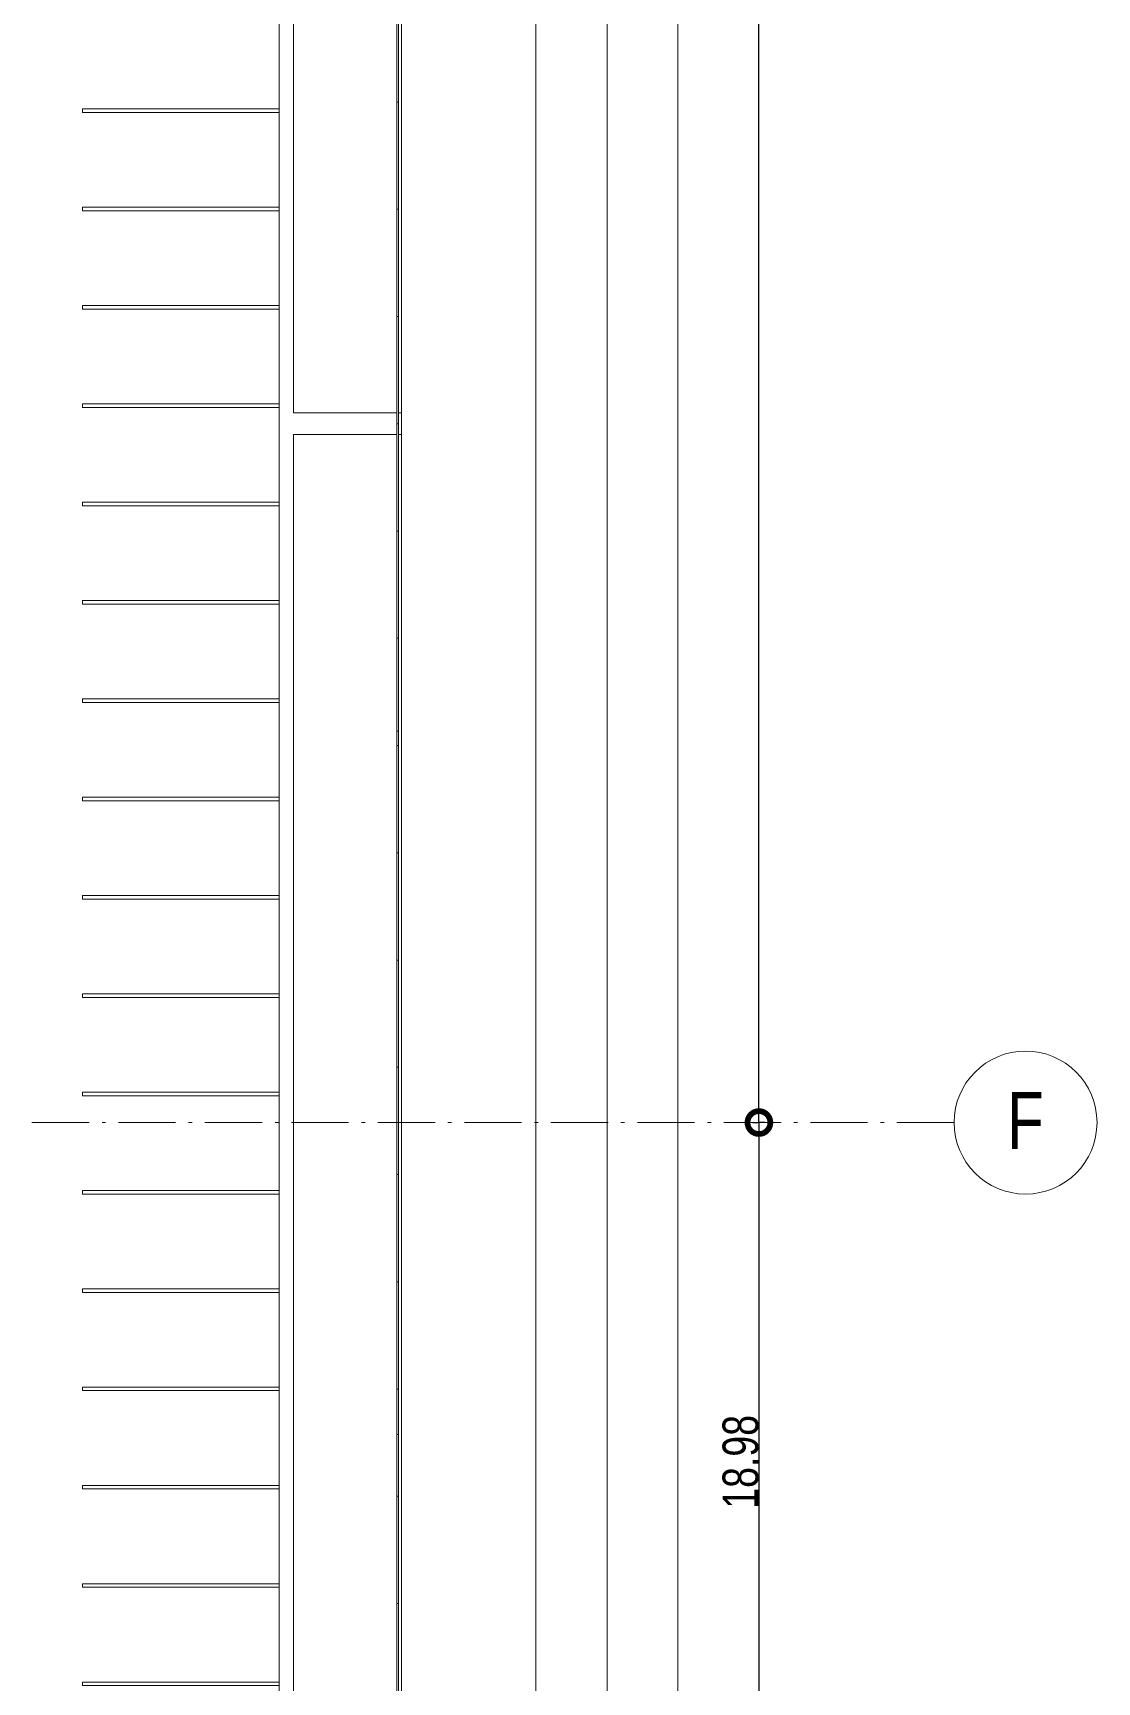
# Model space of a CAD drawing. Header units: metres. Extents: x -55 to 260, y -121 to 64.
# Drawn here: x 229.68 to 259.45, y -76.61 to -30.48 of the extents above; entities that cross this region are included whole.
import ezdxf

# ---------------------------------------------------------------- set-up
doc = ezdxf.new("R2010")
doc.units = ezdxf.units.M
doc.linetypes.add('01_Grid', pattern=[2.32, 1.6, -0.36, 0, -0.36])
for name, color, linetype, lineweight in [('0-1', 7, 'Continuous', 5), ('03EJES-1', 1, '01_Grid', 5), ('04NOEJE', 2, 'Continuous', 18), ('04NOEJE-1', 2, 'Continuous', 5), ('31COTAS', 1, 'Continuous', 5), ('45ESTAC-1', 253, 'Continuous', 5), ('55BARANDAL-1', 253, 'Continuous', 5), ('70LINEA-1', 254, 'Continuous', 5)]:
    doc.layers.add(name, color=color, linetype=linetype, lineweight=lineweight)
doc.styles.add('Arial', font='arial.ttf', dxfattribs={"width": 0.75, "height": 1.6})
doc.styles.add('Arial_1', font='arial.ttf', dxfattribs={"width": 0.75, "height": 1})
doc.dimstyles.new('Standard__0_00_', dxfattribs={"dimscale": 0.3048, "dimtxt": 1.020259, "dimasz": 4.199475, "dimexe": 0, "dimexo": 1.312336, "dimgap": 0, "dimtad": 1, "dimrnd": 0.01, "dimzin": 0, "dimdsep": 46, "dimtxsty": 'Arial_1', "dimblk1": 'DOTSMALL', "dimblk2": 'DOTSMALL', "dimsah": 1, "dimcen": 0.09, "dimazin": 0, "dimtfac": 1, "dimtdec": 4, "dimtix": 1, "dimtmove": 0, "dimatfit": 3, "dimfxl": 1, "dimtvp": 1, "dimtolj": 1, "dimtzin": 0, "dimarcsym": 2})

# ---------------------------------------------------------------- blocks, each defined once
blk = doc.blocks.new('Parking Lot - Single - Single-V188-A1 _ A700')
at = {"layer": '70LINEA-1'}
for p, q in [((236.572, -29.859), (231.073, -29.859)), ((231.073, -29.859), (231.073, -29.959)), ((231.073, -29.959), (231.073, -29.859)), ((231.073, -29.859), (236.572, -29.859)), ((231.073, -29.859), (231.073, -29.859)), ((231.073, -29.959), (236.572, -29.959)), ((231.073, -29.959), (231.073, -29.959)), ((236.572, -29.959), (236.572, -29.859)), ((236.572, -29.859), (236.572, -29.859)), ((236.572, -32.609), (236.572, -29.959))]:
    blk.add_line(p, q, dxfattribs=at)
blk = doc.blocks.new('Parking Lot - Single - Single-V189-A1 _ A700')
at = {"layer": '70LINEA-1'}
for p, q in [((236.572, -38.109), (231.073, -38.109)), ((231.073, -38.109), (231.073, -38.209)), ((231.073, -38.209), (231.073, -38.109)), ((231.073, -38.109), (236.572, -38.109)), ((231.073, -38.109), (231.073, -38.109)), ((231.073, -38.209), (236.572, -38.209)), ((231.073, -38.209), (231.073, -38.209)), ((236.572, -38.209), (236.572, -38.109)), ((236.572, -38.109), (236.572, -38.109)), ((236.572, -40.859), (236.572, -38.209))]:
    blk.add_line(p, q, dxfattribs=at)
blk = doc.blocks.new('Parking Lot - Single - Single-V190-A1 _ A700')
at = {"layer": '70LINEA-1'}
for p, q in [((236.572, -40.859), (231.073, -40.86)), ((231.073, -40.86), (231.073, -40.96)), ((231.073, -40.86), (231.073, -40.86)), ((231.073, -40.96), (236.572, -40.959)), ((231.073, -40.96), (231.073, -40.96)), ((231.416, -40.86), (236.572, -40.859)), ((236.572, -40.959), (236.572, -40.859)), ((236.572, -40.859), (236.572, -40.859)), ((236.572, -43.609), (236.572, -40.959))]:
    blk.add_line(p, q, dxfattribs=at)
blk = doc.blocks.new('Parking Lot - Single - Single-V191-A1 _ A700')
at = {"layer": '70LINEA-1'}
for p, q in [((236.572, -43.609), (231.073, -43.609)), ((231.073, -43.609), (231.073, -43.709)), ((231.073, -43.609), (231.073, -43.609)), ((231.073, -43.709), (236.572, -43.709)), ((231.073, -43.709), (231.073, -43.709)), ((236.572, -43.709), (232.002, -43.709)), ((236.572, -43.709), (236.572, -43.609)), ((236.572, -46.359), (236.572, -43.709)), ((236.572, -43.709), (236.572, -43.709))]:
    blk.add_line(p, q, dxfattribs=at)
blk = doc.blocks.new('Parking Lot - Single - Single-V192-A1 _ A700')
at = {"layer": '70LINEA-1'}
for p, q in [((236.572, -46.359), (231.073, -46.359)), ((231.073, -46.359), (231.073, -46.459)), ((231.073, -46.459), (231.073, -46.359)), ((231.073, -46.359), (231.073, -46.359)), ((231.073, -46.459), (236.572, -46.459)), ((236.572, -46.459), (231.073, -46.459)), ((231.073, -46.459), (231.073, -46.459)), ((236.572, -46.459), (236.572, -46.359)), ((236.572, -49.109), (236.572, -46.459)), ((236.572, -46.459), (236.572, -46.459))]:
    blk.add_line(p, q, dxfattribs=at)
blk = doc.blocks.new('Parking Lot - Single - Single-V193-A1 _ A700')
at = {"layer": '70LINEA-1'}
for p, q in [((236.572, -49.109), (231.073, -49.109)), ((231.073, -49.109), (231.073, -49.209)), ((231.073, -49.209), (231.073, -49.109)), ((231.073, -49.109), (231.073, -49.109)), ((231.073, -49.209), (236.572, -49.209)), ((236.572, -49.209), (231.073, -49.209)), ((231.073, -49.209), (231.073, -49.209)), ((236.572, -49.209), (236.572, -49.109)), ((236.572, -51.859), (236.572, -49.209)), ((236.572, -49.209), (236.572, -49.209))]:
    blk.add_line(p, q, dxfattribs=at)
blk = doc.blocks.new('Parking Lot - Single - Single-V194-A1 _ A700')
at = {"layer": '70LINEA-1'}
for p, q in [((236.572, -51.859), (231.073, -51.859)), ((231.073, -51.859), (231.073, -51.959)), ((231.073, -51.859), (231.073, -51.859)), ((231.073, -51.959), (236.572, -51.959)), ((231.073, -51.959), (231.073, -51.959)), ((236.572, -51.959), (235.101, -51.959)), ((236.572, -51.959), (236.572, -51.859)), ((236.572, -54.609), (236.572, -51.959)), ((236.572, -51.959), (236.572, -51.959))]:
    blk.add_line(p, q, dxfattribs=at)
blk = doc.blocks.new('Parking Lot - Single - Single-V195-A1 _ A700')
at = {"layer": '70LINEA-1'}
for p, q in [((236.572, -54.609), (231.073, -54.609)), ((231.073, -54.609), (231.073, -54.709)), ((231.073, -54.609), (231.073, -54.609)), ((231.073, -54.709), (236.572, -54.709)), ((231.073, -54.709), (231.073, -54.709)), ((236.572, -54.709), (233.341, -54.709)), ((236.572, -54.709), (236.572, -54.609)), ((236.572, -57.359), (236.572, -54.709)), ((236.572, -54.709), (236.572, -54.709))]:
    blk.add_line(p, q, dxfattribs=at)
blk = doc.blocks.new('Parking Lot - Single - Single-V196-A1 _ A700')
at = {"layer": '70LINEA-1'}
for p, q in [((236.572, -57.359), (231.073, -57.359)), ((231.073, -57.359), (231.073, -57.459)), ((231.073, -57.359), (231.073, -57.359)), ((231.073, -57.459), (236.572, -57.459)), ((231.073, -57.459), (231.073, -57.459)), ((236.572, -57.459), (231.581, -57.459)), ((236.572, -57.459), (236.572, -57.359)), ((236.572, -60.109), (236.572, -57.459)), ((236.572, -57.459), (236.572, -57.459))]:
    blk.add_line(p, q, dxfattribs=at)
blk = doc.blocks.new('Parking Lot - Single - Single-V197-A1 _ A700')
at = {"layer": '70LINEA-1'}
for p, q in [((236.572, -60.109), (231.073, -60.109)), ((231.073, -60.109), (231.073, -60.209)), ((231.073, -60.109), (231.073, -60.109)), ((231.073, -60.209), (236.572, -60.209)), ((231.073, -60.209), (231.073, -60.209)), ((236.572, -60.209), (236.221, -60.209)), ((236.572, -60.209), (236.572, -60.109)), ((236.572, -62.859), (236.572, -60.209)), ((236.572, -60.209), (236.572, -60.209))]:
    blk.add_line(p, q, dxfattribs=at)
blk = doc.blocks.new('Parking Lot - Single - Single-V198-A1 _ A700')
at = {"layer": '70LINEA-1'}
for p, q in [((236.572, -62.859), (231.073, -62.859)), ((231.073, -62.859), (231.073, -62.959)), ((231.073, -62.859), (231.073, -62.859)), ((231.073, -62.959), (236.572, -62.959)), ((231.073, -62.959), (231.073, -62.959)), ((236.572, -62.959), (234.461, -62.959)), ((236.572, -62.959), (236.572, -62.859)), ((236.572, -65.609), (236.572, -62.959)), ((236.572, -62.959), (236.572, -62.959))]:
    blk.add_line(p, q, dxfattribs=at)
blk = doc.blocks.new('Parking Lot - Single - Single-V199-A1 _ A700')
at = {"layer": '70LINEA-1'}
for p, q in [((236.572, -65.609), (231.073, -65.609)), ((231.073, -65.609), (231.073, -65.709)), ((231.073, -65.609), (231.073, -65.609)), ((231.073, -65.709), (236.572, -65.709)), ((231.073, -65.709), (231.073, -65.709)), ((236.572, -65.709), (232.701, -65.709)), ((236.572, -65.709), (236.572, -65.609)), ((236.572, -68.359), (236.572, -65.709)), ((236.572, -65.709), (236.572, -65.709))]:
    blk.add_line(p, q, dxfattribs=at)
blk = doc.blocks.new('Parking Lot - Single - Single-V200-A1 _ A700')
at = {"layer": '70LINEA-1'}
for p, q in [((236.572, -68.359), (231.073, -68.359)), ((231.073, -68.359), (231.073, -68.459)), ((231.073, -68.459), (231.073, -68.359)), ((231.073, -68.359), (231.073, -68.359)), ((231.073, -68.459), (236.572, -68.459)), ((236.572, -68.459), (231.073, -68.459)), ((231.073, -68.459), (231.073, -68.459)), ((236.572, -68.459), (236.572, -68.359)), ((236.572, -71.109), (236.572, -68.459)), ((236.572, -68.459), (236.572, -68.459))]:
    blk.add_line(p, q, dxfattribs=at)
blk = doc.blocks.new('Parking Lot - Single - Single-V201-A1 _ A700')
at = {"layer": '70LINEA-1'}
for p, q in [((236.572, -71.109), (231.073, -71.109)), ((231.073, -71.109), (231.073, -71.209)), ((231.073, -71.109), (231.073, -71.109)), ((231.073, -71.209), (236.572, -71.209)), ((231.073, -71.209), (231.073, -71.209)), ((236.572, -71.209), (235.581, -71.209)), ((236.572, -71.209), (236.572, -71.109)), ((236.572, -73.859), (236.572, -71.209)), ((236.572, -71.209), (236.572, -71.209))]:
    blk.add_line(p, q, dxfattribs=at)
blk = doc.blocks.new('Parking Lot - Single - Single-V202-A1 _ A700')
at = {"layer": '70LINEA-1'}
for p, q in [((236.572, -73.859), (231.073, -73.859)), ((231.073, -73.859), (231.073, -73.959)), ((231.073, -73.859), (231.073, -73.859)), ((231.073, -73.959), (236.572, -73.959)), ((231.073, -73.959), (231.073, -73.959)), ((236.572, -73.959), (233.821, -73.959)), ((236.572, -73.959), (236.572, -73.859)), ((236.572, -76.609), (236.572, -73.959)), ((236.572, -73.959), (236.572, -73.959))]:
    blk.add_line(p, q, dxfattribs=at)
blk = doc.blocks.new('Railing - Railing-7536465-A1 _ A700')
at = {"layer": '55BARANDAL-1'}
for p, q in [((239.86, -29.946), (239.86, -32.414)), ((239.911, -32.414), (239.911, -29.946)), ((239.86, -32.414), (239.911, -32.414)), ((239.86, -32.414), (239.86, -35.414)), ((239.911, -32.414), (239.86, -32.414)), ((239.911, -35.414), (239.911, -32.414)), ((239.911, -35.414), (239.86, -35.414)), ((239.86, -35.414), (239.911, -35.414)), ((239.86, -35.414), (239.86, -38.414)), ((239.911, -38.414), (239.911, -35.414)), ((239.86, -38.414), (239.911, -38.414)), ((239.86, -38.414), (239.86, -41.414)), ((239.911, -38.414), (239.86, -38.414)), ((239.911, -41.414), (239.911, -38.414)), ((239.86, -41.414), (239.911, -41.414)), ((239.86, -41.414), (239.86, -44.414)), ((239.911, -41.414), (239.86, -41.414)), ((239.911, -44.414), (239.911, -41.414)), ((239.86, -44.414), (239.911, -44.414)), ((239.86, -44.414), (239.86, -47.414)), ((239.911, -44.414), (239.86, -44.414)), ((239.911, -47.414), (239.911, -44.414)), ((239.86, -47.414), (239.911, -47.414)), ((239.86, -47.414), (239.86, -50.016)), ((239.911, -47.414), (239.86, -47.414)), ((239.911, -50.016), (239.911, -47.414)), ((239.911, -50.016), (239.86, -50.016)), ((239.86, -50.016), (239.86, -50.414)), ((239.911, -50.414), (239.911, -50.016)), ((239.86, -50.414), (239.911, -50.414)), ((239.86, -50.414), (239.86, -53.414)), ((239.911, -50.414), (239.86, -50.414)), ((239.911, -53.414), (239.911, -50.414)), ((239.86, -53.414), (239.911, -53.414)), ((239.86, -53.414), (239.86, -56.414)), ((239.911, -53.414), (239.86, -53.414)), ((239.911, -56.414), (239.911, -53.414)), ((239.86, -56.414), (239.911, -56.414)), ((239.86, -56.414), (239.86, -59.414)), ((239.911, -56.414), (239.86, -56.414)), ((239.911, -59.414), (239.911, -56.414)), ((239.86, -59.414), (239.911, -59.414)), ((239.86, -59.414), (239.86, -62.414)), ((239.911, -59.414), (239.86, -59.414)), ((239.911, -62.414), (239.911, -59.414)), ((239.86, -62.414), (239.911, -62.414)), ((239.86, -62.414), (239.86, -65.414)), ((239.911, -62.414), (239.86, -62.414)), ((239.911, -65.414), (239.911, -62.414)), ((239.86, -65.414), (239.911, -65.414)), ((239.86, -65.414), (239.86, -68.414)), ((239.911, -65.414), (239.86, -65.414)), ((239.911, -68.414), (239.911, -65.414)), ((239.86, -68.414), (239.911, -68.414)), ((239.86, -68.414), (239.86, -69.686)), ((239.911, -68.414), (239.86, -68.414)), ((239.911, -69.686), (239.911, -68.414)), ((239.911, -69.686), (239.86, -69.686)), ((239.86, -69.686), (239.86, -71.414)), ((239.911, -71.414), (239.911, -69.686)), ((239.86, -71.414), (239.911, -71.414)), ((239.86, -71.414), (239.86, -74.414)), ((239.911, -71.414), (239.86, -71.414)), ((239.911, -74.414), (239.911, -71.414)), ((239.86, -74.414), (239.911, -74.414)), ((239.86, -74.414), (239.86, -77.414)), ((239.911, -74.414), (239.86, -74.414)), ((239.911, -77.414), (239.911, -74.414))]:
    blk.add_line(p, q, dxfattribs=at)
blk = doc.blocks.new('22011_AR_rvt-1-A1 _ A700')
at = {"layer": '70LINEA-1'}
for p, q in [((236.572, -29.959), (236.572, -32.609)), ((236.972, -41.11), (236.972, -29.946)), ((239.99, -29.946), (239.99, -41.11)), ((239.99, -50.016), (239.99, -29.946)), ((247.726, -29.946), (247.726, -50.016)), ((236.572, -32.709), (236.572, -35.359)), ((236.572, -35.459), (236.572, -38.109)), ((236.572, -38.209), (236.572, -39.66)), ((236.572, -39.66), (236.572, -40.859)), ((236.572, -40.959), (236.572, -41.41)), ((236.572, -41.41), (236.572, -43.609)), ((239.911, -41.11), (239.99, -41.11)), ((236.972, -50.016), (236.972, -41.71)), ((239.99, -41.71), (239.911, -41.71)), ((239.99, -41.71), (239.99, -50.016)), ((236.572, -43.709), (236.572, -46.359)), ((236.572, -46.459), (236.572, -49.109)), ((236.572, -49.209), (236.572, -49.66)), ((236.572, -49.66), (236.572, -51.859)), ((236.972, -69.686), (236.972, -50.016)), ((239.99, -50.016), (239.99, -69.686)), ((239.99, -69.686), (239.99, -50.016)), ((247.726, -50.016), (247.726, -69.686)), ((236.572, -51.959), (236.572, -54.609)), ((236.572, -54.709), (236.572, -57.359)), ((236.572, -57.459), (236.572, -59.66)), ((236.572, -59.66), (236.572, -60.109)), ((236.572, -60.209), (236.572, -62.859)), ((236.572, -62.959), (236.572, -65.609)), ((236.572, -65.709), (236.572, -68.359)), ((236.572, -68.459), (236.572, -69.66)), ((236.572, -69.66), (236.572, -71.109)), ((236.972, -85.133), (236.972, -69.686)), ((239.99, -69.686), (239.99, -85.133)), ((239.99, -85.133), (239.99, -69.686)), ((247.726, -69.686), (247.726, -85.133)), ((236.572, -71.209), (236.572, -73.859)), ((236.572, -73.959), (236.572, -76.609))]:
    blk.add_line(p, q, dxfattribs=at)
at = {"layer": '70LINEA-1', "flags": 128}
for points in [[(236.972, -41.11), (237.274, -41.11), (237.576, -41.11), (237.877, -41.11), (238.179, -41.11), (238.481, -41.11), (238.783, -41.11), (239.084, -41.11), (239.386, -41.11), (239.688, -41.11), (239.86, -41.11)], [(239.86, -41.71), (239.688, -41.71), (239.386, -41.71), (239.084, -41.71), (238.783, -41.71), (238.481, -41.71), (238.179, -41.71), (237.877, -41.71), (237.576, -41.71), (237.274, -41.71), (236.972, -41.71)]]:
    blk.add_lwpolyline(points, dxfattribs=at)
at = {"layer": '45ESTAC-1'}
for name, p in [('Parking Lot - Single - Single-V188-A1 _ A700', (0, 0)), ('Parking Lot - Single - Single-V188-A1 _ A700', (0, -2.75)), ('Parking Lot - Single - Single-V188-A1 _ A700', (0, -5.5)), ('Parking Lot - Single - Single-V189-A1 _ A700', (0, 0)), ('Parking Lot - Single - Single-V190-A1 _ A700', (0, 0)), ('Parking Lot - Single - Single-V191-A1 _ A700', (0, 0)), ('Parking Lot - Single - Single-V192-A1 _ A700', (0, 0)), ('Parking Lot - Single - Single-V193-A1 _ A700', (0, 0)), ('Parking Lot - Single - Single-V194-A1 _ A700', (0, 0)), ('Parking Lot - Single - Single-V195-A1 _ A700', (0, 0)), ('Parking Lot - Single - Single-V196-A1 _ A700', (0, 0)), ('Parking Lot - Single - Single-V197-A1 _ A700', (0, 0)), ('Parking Lot - Single - Single-V198-A1 _ A700', (0, 0)), ('Parking Lot - Single - Single-V199-A1 _ A700', (0, 0)), ('Parking Lot - Single - Single-V200-A1 _ A700', (0, 0)), ('Parking Lot - Single - Single-V201-A1 _ A700', (0, 0)), ('Parking Lot - Single - Single-V202-A1 _ A700', (0, 0))]:
    blk.add_blockref(name, p, dxfattribs=at)
at = {"layer": '55BARANDAL-1'}
blk.add_blockref('Railing - Railing-7536465-A1 _ A700', (0, 0), dxfattribs=at)
blk = doc.blocks.new('Parking Lot - Single - Single-V586-A1 _ A700')
at = {"layer": '70LINEA-1'}
for p, q in [((236.572, -29.859), (231.073, -29.859)), ((231.073, -29.859), (231.073, -29.959)), ((231.073, -29.959), (231.073, -29.859)), ((231.073, -29.859), (236.572, -29.859)), ((231.073, -29.859), (231.073, -29.859)), ((231.073, -29.959), (236.572, -29.959)), ((231.073, -29.959), (231.073, -29.959)), ((236.572, -29.959), (236.572, -29.859)), ((236.572, -29.859), (236.572, -29.859)), ((236.572, -32.609), (236.572, -29.959))]:
    blk.add_line(p, q, dxfattribs=at)
blk = doc.blocks.new('Parking Lot - Single - Single-V587-A1 _ A700')
at = {"layer": '70LINEA-1'}
for p, q in [((236.572, -38.109), (231.073, -38.109)), ((231.073, -38.109), (231.073, -38.209)), ((231.073, -38.209), (231.073, -38.109)), ((231.073, -38.109), (236.572, -38.109)), ((231.073, -38.109), (231.073, -38.109)), ((231.073, -38.209), (236.572, -38.209)), ((231.073, -38.209), (231.073, -38.209)), ((236.572, -38.209), (236.572, -38.109)), ((236.572, -38.109), (236.572, -38.109)), ((236.572, -40.859), (236.572, -38.209))]:
    blk.add_line(p, q, dxfattribs=at)
blk = doc.blocks.new('Parking Lot - Single - Single-V588-A1 _ A700')
at = {"layer": '70LINEA-1'}
for p, q in [((236.572, -40.859), (231.073, -40.86)), ((231.073, -40.86), (231.073, -40.96)), ((231.073, -40.86), (231.073, -40.86)), ((231.073, -40.96), (236.572, -40.959)), ((231.073, -40.96), (231.073, -40.96)), ((231.416, -40.86), (236.572, -40.859)), ((236.572, -40.959), (236.572, -40.859)), ((236.572, -40.859), (236.572, -40.859)), ((236.572, -43.609), (236.572, -40.959))]:
    blk.add_line(p, q, dxfattribs=at)
blk = doc.blocks.new('Parking Lot - Single - Single-V589-A1 _ A700')
at = {"layer": '70LINEA-1'}
for p, q in [((236.572, -43.609), (231.073, -43.609)), ((231.073, -43.609), (231.073, -43.709)), ((231.073, -43.609), (231.073, -43.609)), ((231.073, -43.709), (236.572, -43.709)), ((231.073, -43.709), (231.073, -43.709)), ((236.572, -43.709), (232.002, -43.709)), ((236.572, -43.709), (236.572, -43.609)), ((236.572, -46.359), (236.572, -43.709)), ((236.572, -43.709), (236.572, -43.709))]:
    blk.add_line(p, q, dxfattribs=at)
blk = doc.blocks.new('Parking Lot - Single - Single-V590-A1 _ A700')
at = {"layer": '70LINEA-1'}
for p, q in [((236.572, -46.359), (231.073, -46.359)), ((231.073, -46.359), (231.073, -46.459)), ((231.073, -46.459), (231.073, -46.359)), ((231.073, -46.359), (231.073, -46.359)), ((231.073, -46.459), (236.572, -46.459)), ((236.572, -46.459), (231.073, -46.459)), ((231.073, -46.459), (231.073, -46.459)), ((236.572, -46.459), (236.572, -46.359)), ((236.572, -49.109), (236.572, -46.459)), ((236.572, -46.459), (236.572, -46.459))]:
    blk.add_line(p, q, dxfattribs=at)
blk = doc.blocks.new('Parking Lot - Single - Single-V591-A1 _ A700')
at = {"layer": '70LINEA-1'}
for p, q in [((236.572, -49.109), (231.073, -49.109)), ((231.073, -49.109), (231.073, -49.209)), ((231.073, -49.209), (231.073, -49.109)), ((231.073, -49.109), (231.073, -49.109)), ((231.073, -49.209), (236.572, -49.209)), ((236.572, -49.209), (231.073, -49.209)), ((231.073, -49.209), (231.073, -49.209)), ((236.572, -49.209), (236.572, -49.109)), ((236.572, -51.859), (236.572, -49.209)), ((236.572, -49.209), (236.572, -49.209))]:
    blk.add_line(p, q, dxfattribs=at)
blk = doc.blocks.new('Parking Lot - Single - Single-V592-A1 _ A700')
at = {"layer": '70LINEA-1'}
for p, q in [((236.572, -51.859), (231.073, -51.859)), ((231.073, -51.859), (231.073, -51.959)), ((231.073, -51.859), (231.073, -51.859)), ((231.073, -51.959), (236.572, -51.959)), ((231.073, -51.959), (231.073, -51.959)), ((236.572, -51.959), (235.101, -51.959)), ((236.572, -51.959), (236.572, -51.859)), ((236.572, -54.609), (236.572, -51.959)), ((236.572, -51.959), (236.572, -51.959))]:
    blk.add_line(p, q, dxfattribs=at)
blk = doc.blocks.new('Parking Lot - Single - Single-V593-A1 _ A700')
at = {"layer": '70LINEA-1'}
for p, q in [((236.572, -54.609), (231.073, -54.609)), ((231.073, -54.609), (231.073, -54.709)), ((231.073, -54.609), (231.073, -54.609)), ((231.073, -54.709), (236.572, -54.709)), ((231.073, -54.709), (231.073, -54.709)), ((236.572, -54.709), (233.341, -54.709)), ((236.572, -54.709), (236.572, -54.609)), ((236.572, -57.359), (236.572, -54.709)), ((236.572, -54.709), (236.572, -54.709))]:
    blk.add_line(p, q, dxfattribs=at)
blk = doc.blocks.new('Parking Lot - Single - Single-V594-A1 _ A700')
at = {"layer": '70LINEA-1'}
for p, q in [((236.572, -57.359), (231.073, -57.359)), ((231.073, -57.359), (231.073, -57.459)), ((231.073, -57.359), (231.073, -57.359)), ((231.073, -57.459), (236.572, -57.459)), ((231.073, -57.459), (231.073, -57.459)), ((236.572, -57.459), (231.581, -57.459)), ((236.572, -57.459), (236.572, -57.359)), ((236.572, -60.109), (236.572, -57.459)), ((236.572, -57.459), (236.572, -57.459))]:
    blk.add_line(p, q, dxfattribs=at)
blk = doc.blocks.new('Parking Lot - Single - Single-V595-A1 _ A700')
at = {"layer": '70LINEA-1'}
for p, q in [((236.572, -60.109), (231.073, -60.109)), ((231.073, -60.109), (231.073, -60.209)), ((231.073, -60.109), (231.073, -60.109)), ((231.073, -60.209), (236.572, -60.209)), ((231.073, -60.209), (231.073, -60.209)), ((236.572, -60.209), (236.221, -60.209)), ((236.572, -60.209), (236.572, -60.109)), ((236.572, -62.859), (236.572, -60.209)), ((236.572, -60.209), (236.572, -60.209))]:
    blk.add_line(p, q, dxfattribs=at)
blk = doc.blocks.new('Parking Lot - Single - Single-V596-A1 _ A700')
at = {"layer": '70LINEA-1'}
for p, q in [((236.572, -62.859), (231.073, -62.859)), ((231.073, -62.859), (231.073, -62.959)), ((231.073, -62.859), (231.073, -62.859)), ((231.073, -62.959), (236.572, -62.959)), ((231.073, -62.959), (231.073, -62.959)), ((236.572, -62.959), (234.461, -62.959)), ((236.572, -62.959), (236.572, -62.859)), ((236.572, -65.609), (236.572, -62.959)), ((236.572, -62.959), (236.572, -62.959))]:
    blk.add_line(p, q, dxfattribs=at)
blk = doc.blocks.new('Parking Lot - Single - Single-V597-A1 _ A700')
at = {"layer": '70LINEA-1'}
for p, q in [((236.572, -65.609), (231.073, -65.609)), ((231.073, -65.609), (231.073, -65.709)), ((231.073, -65.609), (231.073, -65.609)), ((231.073, -65.709), (236.572, -65.709)), ((231.073, -65.709), (231.073, -65.709)), ((236.572, -65.709), (232.701, -65.709)), ((236.572, -65.709), (236.572, -65.609)), ((236.572, -68.359), (236.572, -65.709)), ((236.572, -65.709), (236.572, -65.709))]:
    blk.add_line(p, q, dxfattribs=at)
blk = doc.blocks.new('Parking Lot - Single - Single-V598-A1 _ A700')
at = {"layer": '70LINEA-1'}
for p, q in [((236.572, -68.359), (231.073, -68.359)), ((231.073, -68.359), (231.073, -68.459)), ((231.073, -68.459), (231.073, -68.359)), ((231.073, -68.359), (231.073, -68.359)), ((231.073, -68.459), (236.572, -68.459)), ((236.572, -68.459), (231.073, -68.459)), ((231.073, -68.459), (231.073, -68.459)), ((236.572, -68.459), (236.572, -68.359)), ((236.572, -71.109), (236.572, -68.459)), ((236.572, -68.459), (236.572, -68.459))]:
    blk.add_line(p, q, dxfattribs=at)
blk = doc.blocks.new('Parking Lot - Single - Single-V599-A1 _ A700')
at = {"layer": '70LINEA-1'}
for p, q in [((236.572, -71.109), (231.073, -71.109)), ((231.073, -71.109), (231.073, -71.209)), ((231.073, -71.109), (231.073, -71.109)), ((231.073, -71.209), (236.572, -71.209)), ((231.073, -71.209), (231.073, -71.209)), ((236.572, -71.209), (235.581, -71.209)), ((236.572, -71.209), (236.572, -71.109)), ((236.572, -73.859), (236.572, -71.209)), ((236.572, -71.209), (236.572, -71.209))]:
    blk.add_line(p, q, dxfattribs=at)
blk = doc.blocks.new('Parking Lot - Single - Single-V600-A1 _ A700')
at = {"layer": '70LINEA-1'}
for p, q in [((236.572, -73.859), (231.073, -73.859)), ((231.073, -73.859), (231.073, -73.959)), ((231.073, -73.859), (231.073, -73.859)), ((231.073, -73.959), (236.572, -73.959)), ((231.073, -73.959), (231.073, -73.959)), ((236.572, -73.959), (233.821, -73.959)), ((236.572, -73.959), (236.572, -73.859)), ((236.572, -76.609), (236.572, -73.959)), ((236.572, -73.959), (236.572, -73.959))]:
    blk.add_line(p, q, dxfattribs=at)
blk = doc.blocks.new('Parking Lot - Single - Single-V601-A1 _ A700')
at = {"layer": '70LINEA-1'}
for p, q in [((236.572, -76.609), (231.073, -76.609)), ((231.073, -76.609), (231.073, -76.709)), ((231.073, -76.609), (231.073, -76.609)), ((231.073, -76.709), (236.572, -76.709)), ((231.073, -76.709), (231.073, -76.709)), ((236.572, -76.709), (232.061, -76.709)), ((236.572, -76.709), (236.572, -76.609)), ((236.572, -79.409), (236.572, -76.709)), ((236.572, -76.709), (236.572, -76.709))]:
    blk.add_line(p, q, dxfattribs=at)
blk = doc.blocks.new('22011_AR_rvt-2-A1 _ A700')
at = {"layer": '70LINEA-1'}
for p, q in [((236.572, -29.959), (236.572, -32.609)), ((236.972, -41.11), (236.972, -29.946)), ((239.99, -29.946), (239.99, -41.11)), ((239.99, -50.016), (239.99, -29.946)), ((243.75, -50.016), (243.75, -29.946)), ((245.75, -29.946), (245.75, -50.016)), ((247.726, -29.946), (247.726, -50.016)), ((236.572, -32.709), (236.572, -35.359)), ((236.572, -35.459), (236.572, -38.109)), ((236.572, -38.209), (236.572, -39.66)), ((236.572, -39.66), (236.572, -40.859)), ((236.572, -40.959), (236.572, -41.41)), ((236.572, -41.41), (236.572, -43.609)), ((239.911, -41.11), (239.99, -41.11)), ((236.972, -50.016), (236.972, -41.71)), ((239.99, -41.71), (239.911, -41.71)), ((239.99, -41.71), (239.99, -50.016)), ((236.572, -43.709), (236.572, -46.359)), ((236.572, -46.459), (236.572, -49.109)), ((236.572, -49.209), (236.572, -49.66)), ((236.572, -49.66), (236.572, -51.859)), ((236.972, -69.686), (236.972, -50.016)), ((239.99, -50.016), (239.99, -69.686)), ((239.99, -69.686), (239.99, -50.016)), ((243.75, -69.686), (243.75, -50.016)), ((245.75, -50.016), (245.75, -69.686)), ((247.726, -50.016), (247.726, -69.686)), ((236.572, -51.959), (236.572, -54.609)), ((236.572, -54.709), (236.572, -57.359)), ((236.572, -57.459), (236.572, -59.66)), ((236.572, -59.66), (236.572, -60.109)), ((236.572, -60.209), (236.572, -62.859)), ((236.572, -62.959), (236.572, -65.609)), ((236.572, -65.709), (236.572, -68.359)), ((236.572, -68.459), (236.572, -69.66)), ((236.572, -69.66), (236.572, -71.109)), ((236.972, -85.133), (236.972, -69.686)), ((239.99, -69.686), (239.99, -85.133)), ((239.99, -85.133), (239.99, -69.686)), ((243.75, -85.133), (243.75, -69.686)), ((245.75, -69.686), (245.75, -85.133)), ((247.726, -69.686), (247.726, -85.133)), ((236.572, -71.209), (236.572, -73.859)), ((236.572, -73.959), (236.572, -76.609))]:
    blk.add_line(p, q, dxfattribs=at)
at = {"layer": '70LINEA-1', "flags": 128}
for points in [[(236.972, -41.11), (237.274, -41.11), (237.576, -41.11), (237.877, -41.11), (238.179, -41.11), (238.481, -41.11), (238.783, -41.11), (239.084, -41.11), (239.386, -41.11), (239.688, -41.11), (239.86, -41.11)], [(239.86, -41.71), (239.688, -41.71), (239.386, -41.71), (239.084, -41.71), (238.783, -41.71), (238.481, -41.71), (238.179, -41.71), (237.877, -41.71), (237.576, -41.71), (237.274, -41.71), (236.972, -41.71)]]:
    blk.add_lwpolyline(points, dxfattribs=at)
at = {"layer": '45ESTAC-1'}
for name, p in [('Parking Lot - Single - Single-V586-A1 _ A700', (0, 0)), ('Parking Lot - Single - Single-V586-A1 _ A700', (0, -2.75)), ('Parking Lot - Single - Single-V586-A1 _ A700', (0, -5.5)), ('Parking Lot - Single - Single-V587-A1 _ A700', (0, 0)), ('Parking Lot - Single - Single-V588-A1 _ A700', (0, 0)), ('Parking Lot - Single - Single-V589-A1 _ A700', (0, 0)), ('Parking Lot - Single - Single-V590-A1 _ A700', (0, 0)), ('Parking Lot - Single - Single-V591-A1 _ A700', (0, 0)), ('Parking Lot - Single - Single-V592-A1 _ A700', (0, 0)), ('Parking Lot - Single - Single-V593-A1 _ A700', (0, 0)), ('Parking Lot - Single - Single-V594-A1 _ A700', (0, 0)), ('Parking Lot - Single - Single-V595-A1 _ A700', (0, 0)), ('Parking Lot - Single - Single-V596-A1 _ A700', (0, 0)), ('Parking Lot - Single - Single-V597-A1 _ A700', (0, 0)), ('Parking Lot - Single - Single-V598-A1 _ A700', (0, 0)), ('Parking Lot - Single - Single-V599-A1 _ A700', (0, 0)), ('Parking Lot - Single - Single-V600-A1 _ A700', (0, 0)), ('Parking Lot - Single - Single-V601-A1 _ A700', (0, 0))]:
    blk.add_blockref(name, p, dxfattribs=at)
at = {"layer": '55BARANDAL-1'}
blk.add_blockref('Railing - Railing-7536465-A1 _ A700', (0, 0), dxfattribs=at)
blk = doc.blocks.new('Grid - Standard-4449989-A1 _ A700')
at = {"layer": '04NOEJE'}
blk.add_circle((0, 0), 0.005, dxfattribs=at)
blk = doc.blocks.new('_DotSmall')
at = {"color": 0, "linetype": 'ByBlock', "const_width": 0.5}
blk.add_lwpolyline([(-0.0625, 0, 1), (0.0625, 0, 1)], format="xyb", close=True, dxfattribs=at)
blk = doc.blocks.new('DIMBLOCK34-A1 _ A700')
at = {"layer": '31COTAS', "color": 0, "lineweight": -2, "transparency": 16777216}
for p, q in [((250.169, 15.241), (249.995, 15.241)), ((249.995, -60.96), (249.995, 15.241)), ((250.169, -60.96), (249.995, -60.96))]:
    blk.add_line(p, q, dxfattribs=at)
at = {"layer": 'Defpoints', "color": 0, "transparency": 16777216}
for p in [(249.769, 15.241), (249.995, 15.241), (249.769, -60.96)]:
    blk.add_point(p, dxfattribs=at)
at = {"layer": '31COTAS', "color": 0, "lineweight": -2, "transparency": 16777216, "xscale": 1.28, "yscale": 1.28, "zscale": 1.28}
for p, rotation in [((249.995, 15.241), 90), ((249.995, -60.96), 270)]:
    blk.add_blockref('_DotSmall', p, dxfattribs=dict(at, rotation=rotation))
at = {"layer": '31COTAS', "color": 0, "transparency": 16777216, "insert": (249.484, -22.86), "char_height": 1, "width": 3.05136, "attachment_point": 5, "rotation": 90, "style": 'Arial_1'}
blk.add_mtext('\\A1;76.20', dxfattribs=at)
blk = doc.blocks.new('DIMBLOCK35-A1 _ A700')
at = {"layer": '31COTAS', "color": 0, "lineweight": -2, "transparency": 16777216}
for p, q in [((249.821, -60.96), (249.995, -60.96)), ((249.995, -60.96), (249.995, -79.941)), ((249.821, -79.941), (249.995, -79.941))]:
    blk.add_line(p, q, dxfattribs=at)
at = {"layer": 'Defpoints', "color": 0, "transparency": 16777216}
for p in [(250.221, -60.96), (249.995, -79.941), (250.221, -79.941)]:
    blk.add_point(p, dxfattribs=at)
at = {"layer": '31COTAS', "color": 0, "lineweight": -2, "transparency": 16777216, "xscale": 1.28, "yscale": 1.28, "zscale": 1.28}
for p, rotation in [((249.995, -60.96), 90), ((249.995, -79.941), 270)]:
    blk.add_blockref('_DotSmall', p, dxfattribs=dict(at, rotation=rotation))
at = {"layer": '31COTAS', "color": 0, "transparency": 16777216, "insert": (249.484, -70.45), "char_height": 1, "width": 3.05136, "attachment_point": 5, "rotation": 90, "style": 'Arial_1'}
blk.add_mtext('\\A1;18.98', dxfattribs=at)

msp = doc.modelspace()

# ---------------------------------------------------------------- linework, layer by layer
at = {"layer": '03EJES-1'}
msp.add_line((255.455, -60.96), (-51.405, -60.96), dxfattribs=at)

# ---------------------------------------------------------------- block references
at = {"layer": '0-1'}
for name in ['22011_AR_rvt-2-A1 _ A700', '22011_AR_rvt-1-A1 _ A700']:
    msp.add_blockref(name, (0, 0), dxfattribs=at)
at = {"layer": '04NOEJE', "xscale": 399.9999999999997, "yscale": 399.9999999999997, "zscale": 399.9999999999997, "rotation": 90}
msp.add_blockref('Grid - Standard-4449989-A1 _ A700', (257.455, -60.96), dxfattribs=at)

# ---------------------------------------------------------------- texts
at = {"layer": '04NOEJE-1', "insert": (256.939, -60.104), "char_height": 1.6, "width": 1.25063, "attachment_point": 1, "style": 'Arial'}
msp.add_mtext('F', dxfattribs=at)

# ---------------------------------------------------------------- dimensions: what is measured, and where the dimension line sits
at = {"layer": '31COTAS'}
for base, p1, p2, override, picture, middle in [((249.995, 15.241), (249.769, -60.96), (249.769, 15.241), {"dimpost": '<>', "dimfxl": 76.201}, 'DIMBLOCK34-A1 _ A700', (249.484, -22.86)), ((249.995, -79.941), (250.221, -60.96), (250.221, -79.941), {"dimpost": '<>', "dimfxl": 18.980785}, 'DIMBLOCK35-A1 _ A700', (249.484, -70.45))]:
    dim = msp.add_linear_dim(base=base, p1=p1, p2=p2, angle=90, dimstyle='Standard__0_00_', override=override, dxfattribs=at)
    dim.commit()
    dim.dimension.update_dxf_attribs({"geometry": picture, "text_midpoint": middle})

doc.saveas('drawing.dxf')
